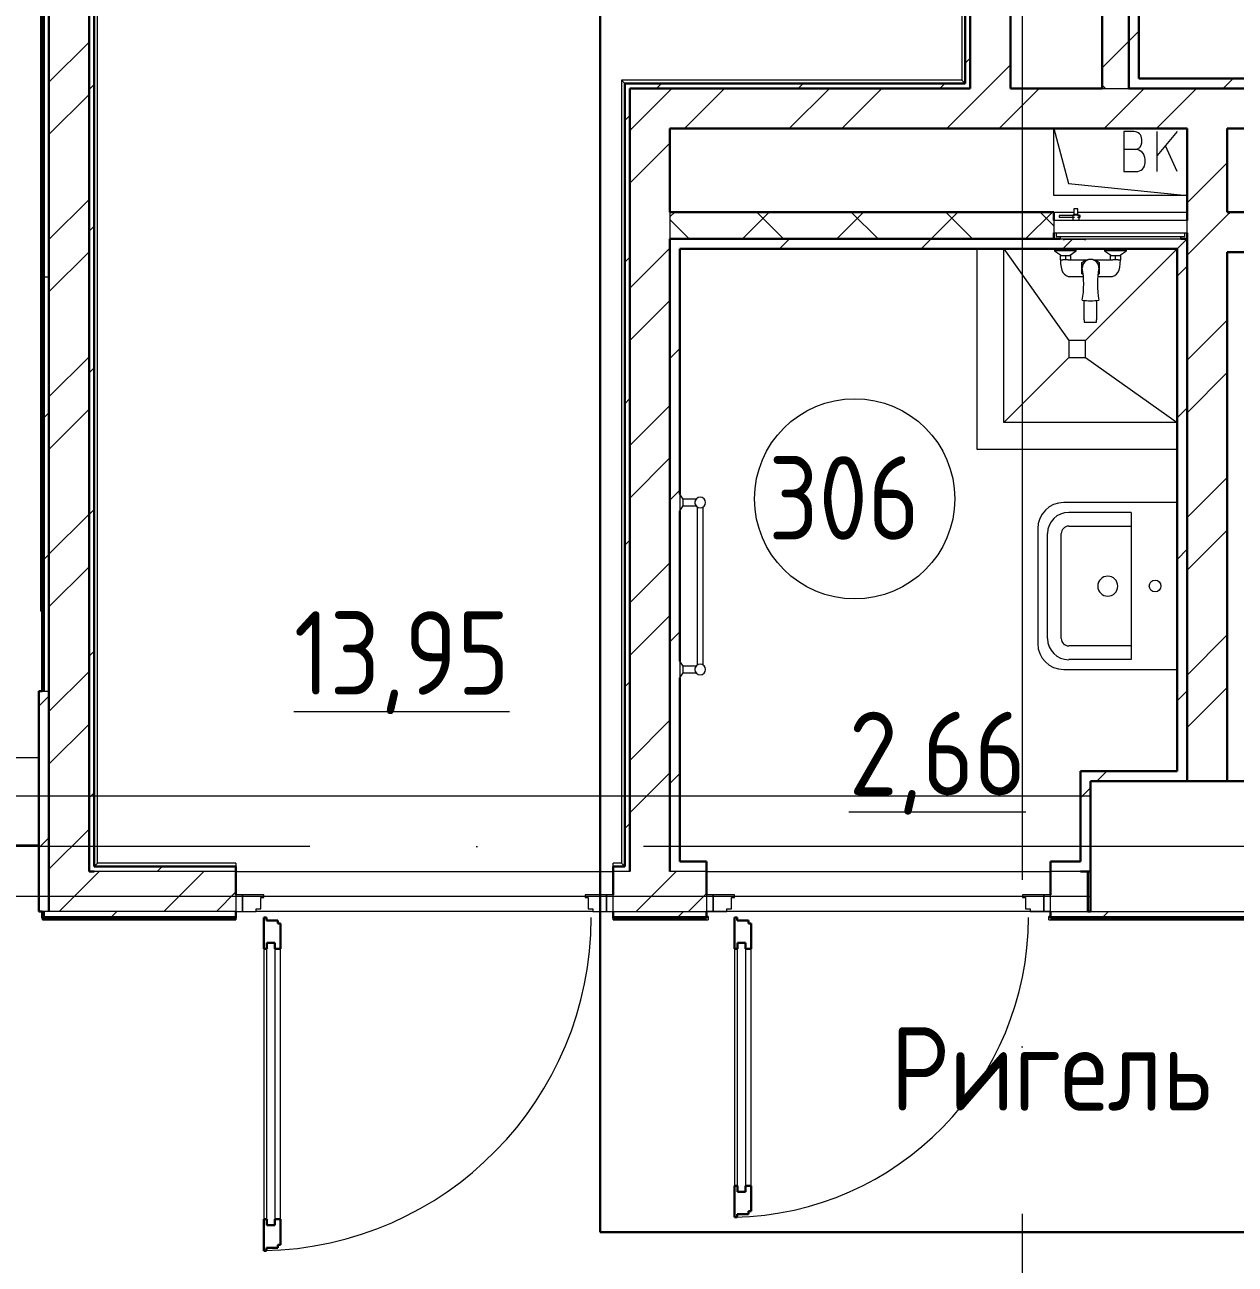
# Model space of a CAD drawing. Header units: millimetres. Extents: x -259793 to 503324, y -44556 to 93494.
# Drawn here: x 258158 to 261784, y -10415 to -6702 of the extents above; entities that cross this region are included whole.
import ezdxf

# ---------------------------------------------------------------- set-up
doc = ezdxf.new("R2010")
doc.units = ezdxf.units.MM
doc.linetypes.add('ADSK_Линия сетки', pattern=[25, 20, -2.5, 0, -2.5])
doc.linetypes.add('ADSK_Сверху', pattern=[450, 300, -150])
for name, color, linetype, lineweight in [('RC-Линии_связи-Адресные', 5, 'Continuous', 30), ('Аннотация', 7, 'Continuous', 18), ('Двери', 252, 'Continuous', 9), ('Линии', 7, 'Continuous', 9), ('лс', 5, 'Continuous', 30), ('Марки помещений', 252, 'Continuous', 20), ('Обобщенные модели', 252, 'Continuous', 18), ('Оборудование', 8, 'Continuous', 18), ('Ограждение', 252, 'Continuous', 9), ('Оси', 252, 'Continuous', 9), ('Перекрытие', 252, 'Continuous', 18), ('Сантехника', 252, 'Continuous', 9), ('Стены внутренние', 7, 'Continuous', 18), ('Стены наружные', 7, 'Continuous', 18), ('Стены штриховка', 7, 'Continuous', 9)]:
    doc.layers.add(name, color=color, linetype=linetype, lineweight=lineweight)
doc.layers.add('Двери открывание', color=7, linetype='Continuous', lineweight=9, true_color=0xc0c0c0)
doc.styles.add('GOST Common_2', font='', dxfattribs={"width": 0.9, "height": 250})
doc.styles.get('GOST Common_2').set_extended_font_data('GOST type B')

# ---------------------------------------------------------------- blocks, each defined once
blk = doc.blocks.new('3 этаж')
at = {"color": 251, "lineweight": 18, "true_color": 0x636466}
for p, q in [((261240.8, -7013.4), (261285.4, -7177.6)), ((261240.8, -7213.4), (261240.8, -7013.4)), ((261481, -7022.1), (261451, -7022.1)), ((261451, -7022.1), (261451, -7142.1)), ((261504.4, -7055.4), (261504.4, -7045.4)), ((261611, -7022.1), (261551, -7093.6)), ((261551, -7142.1), (261551, -7022.1)), ((261484.4, -7075.4), (261451, -7075.4)), ((261611, -7142.1), (261575.1, -7065)), ((261514.4, -7115.4), (261514.4, -7105.4)), ((261451, -7142.1), (261487.7, -7142.1)), ((261285.4, -7177.6), (261640.8, -7213.4)), ((261640.8, -7213.4), (261240.8, -7213.4))]:
    blk.add_line(p, q, dxfattribs=at)
for centre, radius, start, end in [((261481, -7045.4), 23.3, 0, 90), ((261484.4, -7055.4), 20, 270, 0), ((261484.4, -7105.4), 30, 0, 90), ((261487.7, -7115.4), 26.7, 270, 0)]:
    blk.add_arc(centre, radius, start, end, dxfattribs=at)
at = {"layer": 'Двери', "color": 251, "true_color": 0x636466}
for p, q in [((258790.8, -9308.4), (258790.8, -9358.4)), ((258810.8, -9308.4), (258790.8, -9308.4)), ((258810.8, -9358.4), (258810.8, -9308.4)), ((258874.8, -9308.4), (258810.8, -9308.4)), ((258810.8, -9308.4), (258810.8, -9358.4)), ((258865.8, -9350.4), (258865.8, -9316.4)), ((258865.8, -9316.4), (258874.8, -9316.4)), ((258874.8, -9316.4), (258874.8, -9308.4)), ((259900.8, -9308.4), (259836.8, -9308.4)), ((259836.8, -9308.4), (259836.8, -9316.4)), ((259836.8, -9316.4), (259845.8, -9316.4)), ((259845.8, -9316.4), (259845.8, -9350.4)), ((259920.8, -9308.4), (259900.8, -9308.4)), ((259900.8, -9308.4), (259900.8, -9358.4)), ((259900.8, -9358.4), (259900.8, -9308.4)), ((259920.8, -9358.4), (259920.8, -9308.4)), ((260200.8, -9308.2), (260200.8, -9358.2)), ((260220.8, -9308.2), (260200.8, -9308.2)), ((260220.8, -9358.2), (260220.8, -9308.2)), ((260284.8, -9308.2), (260220.8, -9308.2)), ((260220.8, -9308.2), (260220.8, -9358.2)), ((260275.8, -9350.2), (260275.8, -9316.2)), ((260275.8, -9316.2), (260284.8, -9316.2)), ((260284.8, -9316.2), (260284.8, -9308.2)), ((261210.8, -9308.2), (261146.8, -9308.2)), ((261146.8, -9308.2), (261146.8, -9316.2)), ((261146.8, -9316.2), (261155.8, -9316.2)), ((261155.8, -9316.2), (261155.8, -9350.2)), ((261230.8, -9308.2), (261210.8, -9308.2)), ((261210.8, -9308.2), (261210.8, -9358.2)), ((261210.8, -9358.2), (261210.8, -9308.2)), ((261230.8, -9358.2), (261230.8, -9308.2)), ((258851.8, -9358.4), (258851.8, -9350.4)), ((258851.8, -9350.4), (258865.8, -9350.4)), ((259845.8, -9350.4), (259859.8, -9350.4)), ((259859.8, -9350.4), (259859.8, -9358.4)), ((260261.8, -9358.2), (260261.8, -9350.2)), ((260261.8, -9350.2), (260275.8, -9350.2)), ((261155.8, -9350.2), (261169.8, -9350.2)), ((261169.8, -9350.2), (261169.8, -9358.2)), ((258790.8, -9358.4), (258810.8, -9358.4)), ((258810.8, -9358.4), (258851.8, -9358.4)), ((259859.8, -9358.4), (259900.8, -9358.4)), ((259900.8, -9358.4), (259920.8, -9358.4)), ((260200.8, -9358.2), (260220.8, -9358.2)), ((260220.8, -9358.2), (260261.8, -9358.2)), ((261169.8, -9358.2), (261210.8, -9358.2)), ((261210.8, -9358.2), (261230.8, -9358.2)), ((258883.8, -9452.4), (258907.8, -9452.4)), ((258883.8, -10298.4), (258883.8, -9452.4)), ((258907.8, -9452.4), (258907.8, -10298.4)), ((260293.8, -9452.2), (260317.8, -9452.2)), ((260293.8, -10198.2), (260293.8, -9452.2)), ((260317.8, -9452.2), (260317.8, -10198.2)), ((258874.8, -9470.4), (258874.8, -10280.4)), ((258924.8, -10280.4), (258924.8, -9470.4)), ((260284.8, -9470.2), (260284.8, -10180.2)), ((260334.8, -10180.2), (260334.8, -9470.2)), ((260317.8, -10198.2), (260293.8, -10198.2)), ((258907.8, -10298.4), (258883.8, -10298.4))]:
    blk.add_line(p, q, dxfattribs=at)
at = {"layer": 'Двери', "color": 251, "lineweight": 30, "true_color": 0x636466}
for p, q in [((258882.8, -9376.4), (258874.8, -9376.4)), ((258874.8, -9376.4), (258874.8, -9470.4)), ((258882.8, -9385.4), (258882.8, -9376.4)), ((258916.8, -9385.4), (258882.8, -9385.4)), ((258916.8, -9394.4), (258916.8, -9385.4)), ((260292.8, -9376.2), (260284.8, -9376.2)), ((260284.8, -9376.2), (260284.8, -9470.2)), ((260292.8, -9385.2), (260292.8, -9376.2)), ((260326.8, -9385.2), (260292.8, -9385.2)), ((260326.8, -9394.2), (260326.8, -9385.2)), ((258924.8, -9394.4), (258916.8, -9394.4)), ((258924.8, -9470.4), (258924.8, -9394.4)), ((260334.8, -9394.2), (260326.8, -9394.2)), ((260334.8, -9470.2), (260334.8, -9394.2)), ((258883.8, -9452.4), (258883.8, -9470.4)), ((258907.8, -9452.4), (258883.8, -9452.4)), ((258907.8, -9470.4), (258907.8, -9452.4)), ((260293.8, -9452.2), (260293.8, -9470.2)), ((260317.8, -9452.2), (260293.8, -9452.2)), ((260317.8, -9470.2), (260317.8, -9452.2)), ((258883.8, -9470.4), (258874.8, -9470.4)), ((258924.8, -9470.4), (258907.8, -9470.4)), ((260293.8, -9470.2), (260284.8, -9470.2)), ((260334.8, -9470.2), (260317.8, -9470.2)), ((260284.8, -10180.2), (260284.8, -10274.2)), ((260293.8, -10180.2), (260284.8, -10180.2)), ((260293.8, -10198.2), (260293.8, -10180.2)), ((260317.8, -10198.2), (260293.8, -10198.2)), ((260317.8, -10180.2), (260317.8, -10198.2)), ((260334.8, -10180.2), (260317.8, -10180.2)), ((260334.8, -10256.2), (260334.8, -10180.2)), ((258874.8, -10280.4), (258874.8, -10374.4)), ((258883.8, -10280.4), (258874.8, -10280.4)), ((258883.8, -10298.4), (258883.8, -10280.4)), ((258907.8, -10280.4), (258907.8, -10298.4)), ((258924.8, -10280.4), (258907.8, -10280.4)), ((258924.8, -10356.4), (258924.8, -10280.4)), ((260284.8, -10274.2), (260292.8, -10274.2)), ((260292.8, -10274.2), (260292.8, -10265.2)), ((260292.8, -10265.2), (260326.8, -10265.2)), ((260326.8, -10265.2), (260326.8, -10256.2)), ((260326.8, -10256.2), (260334.8, -10256.2)), ((258907.8, -10298.4), (258883.8, -10298.4)), ((258916.8, -10365.4), (258916.8, -10356.4)), ((258916.8, -10356.4), (258924.8, -10356.4)), ((258874.8, -10374.4), (258882.8, -10374.4)), ((258882.8, -10374.4), (258882.8, -10365.4)), ((258882.8, -10365.4), (258916.8, -10365.4))]:
    blk.add_line(p, q, dxfattribs=at)
at = {"layer": 'Двери открывание', "color": 251, "true_color": 0x636466}
for centre, radius, start in [((258856.8, -9376.4), 998, 271.0334), ((260266.8, -9376.2), 898, 271.1485)]:
    blk.add_arc(centre, radius, start, 0, dxfattribs=at)
at = {"layer": 'Линии', "color": 251, "linetype": 'ADSK_Сверху', "ltscale": 200, "true_color": 0x636466}
for p, q in [((261350.8, -9013.4), (250490.8, -9013.4)), ((261350.8, -9313.4), (250490.8, -9313.4))]:
    blk.add_line(p, q, dxfattribs=at)
at = {"layer": 'Марки помещений', "color": 251, "true_color": 0x636466}
blk.add_circle((260644.4, -8122.3), 300, dxfattribs=at)
at = {"layer": 'Обобщенные модели', "color": 251, "true_color": 0x636466}
for p, q in [((261010.8, -7373.4), (261010.8, -7973.4)), ((261090.8, -7893.4), (261090.8, -7373.4)), ((261090.8, -7373.4), (261285.8, -7648.4)), ((261610.8, -7373.4), (261335.8, -7648.4)), ((261335.8, -7648.4), (261285.8, -7648.4)), ((261285.8, -7648.4), (261285.8, -7698.4)), ((261335.8, -7698.4), (261335.8, -7648.4)), ((261090.8, -7893.4), (261285.8, -7698.4)), ((261285.8, -7698.4), (261335.8, -7698.4)), ((261335.8, -7698.4), (261610.8, -7893.4)), ((261610.8, -7893.4), (261090.8, -7893.4)), ((261010.8, -7973.4), (261610.8, -7973.4)), ((261610.8, -8133.4), (261270.8, -8133.4)), ((261472.8, -8162.9), (261285.6, -8162.9)), ((261472.8, -8162.9), (261472.8, -8604)), ((261285.6, -8204.2), (261472.8, -8204.2)), ((261192.8, -8211.4), (261192.8, -8383.5)), ((261222.1, -8540.5), (261222.1, -8226.4)), ((261263.4, -8540.5), (261263.4, -8226.4)), ((261192.8, -8383.5), (261192.8, -8555.5)), ((261472.8, -8562.7), (261285.6, -8562.7)), ((261472.8, -8604), (261285.6, -8604)), ((261270.8, -8633.5), (261610.8, -8633.5))]:
    blk.add_line(p, q, dxfattribs=at)
blk.add_circle((261544.5, -8383.4), 17.5, dxfattribs=at)
at = {"layer": 'Обобщенные модели', "color": 251, "lineweight": 9, "true_color": 0x636466}
for centre, radius, start, end in [((261351.2, -7429.9), 24.9, 0, 180), ((261054, -7478.5), 276.6, 349.8828, 10.1172), ((261648.5, -7478.5), 276.6, 169.8828, 190.1172), ((261351.2, -7342.8), 186, 262.307, 277.693)]:
    blk.add_arc(centre, radius, start, end, dxfattribs=at)
at = {"layer": 'Обобщенные модели', "color": 251, "true_color": 0x636466}
for centre, radius, start, end in [((261270.8, -8211.4), 78, 90, 180), ((261285.6, -8226.4), 63.6, 90, 180), ((261285.6, -8226.4), 22.3, 90, 180), ((261402.6, -8383.9), 30, 90, 270), ((261402.6, -8383.9), 30, 270, 90), ((261270.8, -8555.5), 78, 180, 270), ((261285.6, -8540.5), 63.6, 180, 270), ((261285.6, -8540.5), 22.3, 180, 270)]:
    blk.add_arc(centre, radius, start, end, dxfattribs=at)
at = {"layer": 'Обобщенные модели', "color": 251, "lineweight": 9, "true_color": 0x636466}
for points in [[(261327, -7424.1), (261326.6, -7426), (261326.3, -7427.9), (261326.3, -7429.9)], [(261376.1, -7429.9), (261376.1, -7427.9), (261375.9, -7426), (261375.4, -7424.1)]]:
    blk.add_open_spline(points, degree=3, dxfattribs=at)
for points, knots in [([(261329, -7418.8), (261328.8, -7419.2), (261328.4, -7420), (261327.9, -7421.1), (261327.7, -7421.8), (261327.6, -7422)], [0.71428571, 0.71428571, 0.71428571, 0.71428571, 0.75, 0.78571429, 0.80227909, 0.80227909, 0.80227909, 0.80227909]), ([(261331.7, -7414.5), (261331.5, -7414.8), (261331.1, -7415.3), (261330.7, -7415.9), (261330.5, -7416.2)], [0.58294052, 0.58294052, 0.58294052, 0.58294052, 0.60714286, 0.63719083, 0.63719083, 0.63719083, 0.63719083]), ([(261337.6, -7409.1), (261337.3, -7409.2), (261336.9, -7409.6), (261336.2, -7410), (261335.7, -7410.4), (261335.2, -7410.9), (261334.8, -7411.2), (261334.5, -7411.4), (261334.4, -7411.5)], [0.365798, 0.365798, 0.365798, 0.365798, 0.3928571, 0.4107143, 0.4285714, 0.4464286, 0.4642857, 0.4733784, 0.4733784, 0.4733784, 0.4733784]), ([(261343.4, -7406.3), (261343.2, -7406.3), (261342.5, -7406.6), (261341.7, -7406.9), (261340.8, -7407.3), (261340.4, -7407.5), (261340.2, -7407.6)], [0.1967317, 0.1967317, 0.1967317, 0.1967317, 0.21428571, 0.25, 0.26785714, 0.28571429, 0.28571429, 0.28571429, 0.28571429]), ([(261351.2, -7405), (261350.2, -7405), (261348.8, -7405.1), (261346.8, -7405.4), (261345.9, -7405.6), (261345.4, -7405.7)], [0, 0, 0, 0, 0.0714286, 0.1071429, 0.1428571, 0.1428571, 0.1428571, 0.1428571]), ([(261357, -7405.7), (261356.6, -7405.6), (261355.6, -7405.4), (261353.7, -7405.1), (261352.2, -7405), (261351.2, -7405)], [0.8571429, 0.8571429, 0.8571429, 0.8571429, 0.8928571, 0.9285714, 1, 1, 1, 1]), ([(261362.2, -7407.6), (261362, -7407.5), (261361.6, -7407.3), (261360.8, -7406.9), (261359.9, -7406.6), (261359.3, -7406.3), (261359.1, -7406.3)], [0.71428571, 0.71428571, 0.71428571, 0.71428571, 0.73214286, 0.75, 0.78571429, 0.8032683, 0.8032683, 0.8032683, 0.8032683]), ([(261368, -7411.5), (261367.9, -7411.4), (261367.5, -7411.1), (261366.9, -7410.6), (261366.2, -7410), (261365.6, -7409.6), (261365.1, -7409.2), (261364.9, -7409.1)], [0.5266216, 0.5266216, 0.5266216, 0.5266216, 0.5357143, 0.5714286, 0.5892857, 0.6071429, 0.634202, 0.634202, 0.634202, 0.634202]), ([(261372, -7416.2), (261371.8, -7415.9), (261371.3, -7415.2), (261370.8, -7414.5), (261370.5, -7414.2)], [0.36280917, 0.36280917, 0.36280917, 0.36280917, 0.39285714, 0.42857143, 0.42857143, 0.42857143, 0.42857143]), ([(261374.8, -7422), (261374.8, -7421.8), (261374.5, -7421.1), (261374.1, -7420), (261373.7, -7419.2), (261373.5, -7418.8)], [0.19772091, 0.19772091, 0.19772091, 0.19772091, 0.21428571, 0.25, 0.28571429, 0.28571429, 0.28571429, 0.28571429])]:
    blk.add_open_spline(points, degree=3, knots=knots, dxfattribs=at)
at = {"layer": 'Оборудование', "color": 251, "true_color": 0x636466}
for p, q in [((261256.6, -7273.1), (261256.6, -7278.1)), ((261302.5, -7273.1), (261256.6, -7273.1)), ((261297.6, -7272.5), (261297.6, -7288.4)), ((261316.9, -7272.5), (261297.6, -7272.5)), ((261301.2, -7270.6), (261299.2, -7272.5)), ((261301.2, -7253.1), (261301.2, -7270.6)), ((261313.4, -7253.1), (261301.2, -7253.1)), ((261313.4, -7270.6), (261301.2, -7270.6)), ((261320.4, -7273.1), (261312.1, -7273.1)), ((261313.4, -7270.6), (261313.4, -7253.1)), ((261315.3, -7272.5), (261313.4, -7270.6)), ((261316.9, -7288.4), (261316.9, -7272.5)), ((261320.4, -7278.1), (261320.4, -7273.1)), ((261240.8, -7288.4), (261240.8, -7324.8)), ((261640.8, -7288.4), (261240.8, -7288.4)), ((261256.6, -7278.1), (261302.5, -7278.1)), ((261312.1, -7278.1), (261320.4, -7278.1)), ((261640.8, -7324.8), (261640.8, -7288.4)), ((261241.7, -7325.7), (261639.9, -7325.7)), ((261247.8, -7325.7), (261247.8, -7335.5)), ((261248.7, -7336.4), (261632.8, -7336.4)), ((261259.8, -7338), (261259.8, -7343.4)), ((261259.8, -7343.4), (261621.8, -7343.4)), ((261268.8, -7343.4), (261268.8, -7345.4)), ((261268.8, -7345.4), (261272.8, -7345.4)), ((261333.3, -7345.4), (261272.8, -7345.4)), ((261333.3, -7345.4), (261337.3, -7345.4)), ((261337.3, -7345.4), (261337.3, -7343.4)), ((261640.8, -7343.4), (261357.9, -7626.3)), ((261621.8, -7343.4), (261621.8, -7338)), ((261633.8, -7335.5), (261633.8, -7325.7))]:
    blk.add_line(p, q, dxfattribs=at)
for points, knots in [([(261240.8, -7324.8), (261240.8, -7324.9), (261240.8, -7325.1), (261240.9, -7325.3), (261241, -7325.4), (261241.1, -7325.6), (261241.3, -7325.7), (261241.5, -7325.7), (261241.6, -7325.7), (261241.7, -7325.7)], [0, 0, 0, 0, 0.166667, 0.333333, 0.458333, 0.583333, 0.708333, 0.833333, 1, 1, 1, 1]), ([(261247.8, -7335.5), (261247.8, -7335.6), (261247.8, -7335.7), (261247.9, -7336), (261248, -7336.1), (261248.1, -7336.2), (261248.3, -7336.3), (261248.4, -7336.4), (261248.5, -7336.4), (261248.6, -7336.4), (261248.7, -7336.4)], [0, 0, 0, 0, 0.166667, 0.333333, 0.458333, 0.583333, 0.666667, 0.75, 0.833333, 1, 1, 1, 1]), ([(261258.2, -7336.4), (261258.4, -7336.4), (261258.6, -7336.5), (261258.8, -7336.6), (261259, -7336.6), (261259.2, -7336.8), (261259.3, -7336.9), (261259.5, -7337), (261259.6, -7337.2), (261259.7, -7337.4), (261259.8, -7337.6), (261259.8, -7337.8), (261259.8, -7338)], [0, 0, 0, 0, 0.166667, 0.25, 0.333333, 0.416667, 0.5, 0.583333, 0.666667, 0.75, 0.833333, 1, 1, 1, 1]), ([(261621.8, -7338), (261621.8, -7337.8), (261621.8, -7337.6), (261621.9, -7337.4), (261622, -7337.2), (261622.1, -7337), (261622.2, -7336.9), (261622.4, -7336.8), (261622.5, -7336.6), (261622.7, -7336.6), (261623, -7336.5), (261623.2, -7336.4), (261623.3, -7336.4)], [-1, -1, -1, -1, -0.833333, -0.75, -0.666667, -0.583333, -0.5, -0.416667, -0.333333, -0.25, -0.166667, 0, 0, 0, 0]), ([(261632.8, -7336.4), (261632.9, -7336.4), (261633, -7336.4), (261633.2, -7336.4), (261633.3, -7336.3), (261633.4, -7336.2), (261633.5, -7336.1), (261633.7, -7336), (261633.8, -7335.7), (261633.8, -7335.6), (261633.8, -7335.5)], [-1, -1, -1, -1, -0.833333, -0.75, -0.666667, -0.583333, -0.458333, -0.333333, -0.166667, 0, 0, 0, 0]), ([(261639.9, -7325.7), (261639.9, -7325.7), (261640.1, -7325.7), (261640.3, -7325.7), (261640.4, -7325.6), (261640.6, -7325.4), (261640.7, -7325.3), (261640.8, -7325.1), (261640.8, -7324.9), (261640.8, -7324.8)], [-1, -1, -1, -1, -0.833333, -0.75, -0.583333, -0.458333, -0.333333, -0.166667, 0, 0, 0, 0])]:
    blk.add_open_spline(points, degree=3, knots=knots, dxfattribs=at)
at = {"layer": 'Ограждение', "color": 251, "true_color": 0x636466}
for p, q in [((258375.8, -9213.3), (258375.8, -3163.4)), ((260965.8, -3163.4), (260965.8, -6868.4)), ((258205.8, -4363.4), (258205.8, -8458.4)), ((260965.8, -6868.4), (259945.8, -6868.4)), ((259945.8, -6868.4), (259955.8, -6878.4)), ((259945.8, -6868.4), (259945.8, -9213.3)), ((260965.8, -6868.4), (260975.8, -6878.4)), ((258210.8, -8458.4), (258205.8, -8458.4)), ((258375.8, -9213.3), (258365.8, -9223.3)), ((258365.8, -9223.3), (258790.8, -9223.3)), ((258790.8, -9213.3), (258375.8, -9213.3)), ((258790.8, -9213.3), (258790.8, -9223.3)), ((259920.8, -9223.3), (259920.8, -9213.3)), ((259945.8, -9213.3), (259920.8, -9213.3)), ((259920.8, -9223.3), (259955.8, -9223.3)), ((259945.8, -9213.3), (259955.8, -9223.3)), ((258211.8, -9383.4), (258211.8, -9378.4)), ((258211.8, -9383.4), (258790.8, -9383.4)), ((258790.8, -9378.4), (258790.8, -9383.4)), ((259920.8, -9383.3), (259920.8, -9378.4)), ((259920.8, -9383.3), (260205.8, -9383.3)), ((260205.8, -9373.3), (260200.8, -9373.3)), ((260205.8, -9373.3), (260205.8, -9383.3)), ((261225.8, -9383.2), (261225.8, -9373.2)), ((261230.8, -9373.2), (261225.8, -9373.2)), ((261225.8, -9383.2), (262310.8, -9383.2))]:
    blk.add_line(p, q, dxfattribs=at)
at = {"layer": 'Оси', "color": 251, "linetype": 'ADSK_Линия сетки', "ltscale": 200, "true_color": 0x636466}
for p, q in [((261145.8, -263.4), (261145.8, -31389.6)), ((314013.1, -9163.4), (237073.5, -9163.4))]:
    blk.add_line(p, q, dxfattribs=at)
at = {"layer": 'Перекрытие', "color": 251, "true_color": 0x636466}
for p, q in [((261240.8, -7213.4), (261240.8, -7013.4)), ((261640.8, -7213.4), (261240.8, -7213.4)), ((260200.8, -9238.2), (261230.8, -9238.2))]:
    blk.add_line(p, q, dxfattribs=at)
at = {"layer": 'Сантехника', "color": 251, "true_color": 0x636466}
for p, q in [((261243.3, -7373.4), (261243.3, -7379.8)), ((261243.3, -7379.8), (261263.8, -7393.4)), ((261308.3, -7379.8), (261243.3, -7379.8)), ((261287.8, -7393.4), (261308.3, -7379.8)), ((261308.3, -7379.8), (261308.3, -7373.4)), ((261393.2, -7373.4), (261393.2, -7379.8)), ((261393.2, -7379.8), (261413.8, -7393.4)), ((261458.3, -7379.8), (261393.2, -7379.8)), ((261437.8, -7393.4), (261458.3, -7379.8)), ((261458.3, -7379.8), (261458.3, -7373.4)), ((261260.6, -7406.5), (261267.9, -7406.5)), ((261260.8, -7393.4), (261275.8, -7393.4)), ((261260.8, -7406.4), (261260.8, -7393.4)), ((261275.8, -7406.4), (261267.9, -7406.4)), ((261275.8, -7393.4), (261290.8, -7393.4)), ((261275.8, -7393.4), (261275.8, -7406.4)), ((261283.7, -7406.4), (261275.8, -7406.4)), ((261283.7, -7406.5), (261331.6, -7406.4)), ((261290.8, -7393.4), (261290.8, -7406.4)), ((261324.9, -7448.1), (261324.9, -7414)), ((261324.9, -7414), (261326.8, -7426.7)), ((261331.6, -7411.7), (261331.6, -7406.4)), ((261331.6, -7406.4), (261343.4, -7406.4)), ((261359.1, -7406.4), (261368.7, -7406.4)), ((261368.7, -7406.4), (261368.7, -7410.8)), ((261368.7, -7406.4), (261417.9, -7406.5)), ((261375.4, -7424.3), (261377.3, -7414)), ((261377.3, -7414), (261377.3, -7448.1)), ((261410.8, -7393.4), (261425.8, -7393.4)), ((261410.8, -7406.4), (261410.8, -7393.4)), ((261425.8, -7406.4), (261417.9, -7406.4)), ((261425.8, -7393.4), (261440.8, -7393.4)), ((261425.8, -7406.4), (261425.8, -7393.4)), ((261433.7, -7406.4), (261425.8, -7406.4)), ((261433.7, -7406.5), (261440.6, -7406.5)), ((261440.8, -7393.4), (261440.8, -7406.4)), ((261291.4, -7456.7), (261328.7, -7456.7)), ((261324.9, -7448.1), (261326.7, -7434.4)), ((261373.8, -7456.7), (261409.8, -7456.7)), ((261377.3, -7448.1), (261375.5, -7437.3)), ((261331.6, -7586.2), (261331.6, -7527.4)), ((261368.7, -7527.6), (261368.7, -7586.2)), ((261331.6, -7586.2), (261331.6, -7593.4)), ((261331.6, -7593.4), (261368.7, -7593.4)), ((261368.7, -7593.4), (261368.7, -7586.2)), ((260130.8, -8123.4), (260120.8, -8108.4)), ((260120.8, -8108.4), (260120.8, -8158.4)), ((260169.3, -8123.4), (260130.8, -8123.4)), ((260130.8, -8143.4), (260130.8, -8123.4)), ((260120.8, -8158.4), (260130.8, -8143.4)), ((260120.8, -8158.4), (260130.8, -8143.4)), ((260130.8, -8143.4), (260169.3, -8143.4)), ((260172.8, -8146.5), (260172.8, -8620.8)), ((260190.8, -8620.8), (260190.8, -8146.1)), ((260130.8, -8623.4), (260120.8, -8608.4)), ((260120.8, -8608.4), (260120.8, -8658.4)), ((260120.8, -8658.4), (260130.8, -8643.4)), ((260120.8, -8658.4), (260130.8, -8643.4)), ((260169.3, -8623.4), (260130.8, -8623.4)), ((260130.8, -8643.4), (260130.8, -8623.4)), ((260130.8, -8643.4), (260169.3, -8643.4)), ((258200.8, -8898.4), (257840.8, -8898.4)), ((257840.8, -9158.4), (258200.8, -9158.4))]:
    blk.add_line(p, q, dxfattribs=at)
for centre, start, end in [((260181.8, -8133.4), 90, 270), ((260181.8, -8133.4), 270, 90), ((260181.8, -8633.4), 90, 270), ((260181.8, -8633.4), 270, 90)]:
    blk.add_arc(centre, 16, start, end, dxfattribs=at)
for points in [[(261260.6, -7406.5), (261260.6, -7439.9), (261270.9, -7456.7), (261291.4, -7456.7)], [(261324.9, -7414), (261325.9, -7413.4), (261328.1, -7412.1), (261330.4, -7411), (261331.6, -7410.5)], [(261331.6, -7411.7), (261333.7, -7410.5), (261335.9, -7409.5), (261338.2, -7408.7)], [(261365, -7409.2), (261366.3, -7409.6), (261367.5, -7410.2), (261368.7, -7410.8)], [(261368.7, -7409.8), (261370.3, -7410.4), (261373.3, -7411.7), (261376, -7413.2), (261377.3, -7414)], [(261409.8, -7456.7), (261430.4, -7456.7), (261440.6, -7439.9), (261440.6, -7406.5)], [(261328.2, -7450), (261327, -7449.4), (261325.9, -7448.8), (261324.9, -7448.1)], [(261377.3, -7448.1), (261376.4, -7448.7), (261375.4, -7449.3), (261374.4, -7449.8)], [(260165.9, -8135.2), (260165.9, -8135.8), (260166, -8136.4), (260166.2, -8136.9)], [(260165.9, -8635.2), (260165.9, -8635.8), (260166, -8636.4), (260166.2, -8636.9)]]:
    blk.add_open_spline(points, degree=3, dxfattribs=at)
for points, knots in [([(260169.3, -8123.4), (260169.3, -8123.5), (260169.2, -8123.6), (260169, -8123.8), (260168.8, -8124.1), (260168.6, -8124.4), (260168.3, -8124.8), (260168, -8125.3), (260167.4, -8126.3), (260166.7, -8127.8), (260166.1, -8129.9), (260165.9, -8131.5), (260165.8, -8132.6), (260165.8, -8133.1)], [0, 0, 0, 0, 0.0555556, 0.0833333, 0.1111111, 0.1388889, 0.1666667, 0.1944444, 0.2222222, 0.3333333, 0.3888889, 0.4444444, 0.4884465, 0.4884465, 0.4884465, 0.4884465]), ([(260166.6, -8138.5), (260166.8, -8139.3), (260167.2, -8140.1), (260167.6, -8141), (260167.9, -8141.5), (260168.3, -8142.1), (260168.6, -8142.5), (260168.8, -8142.8), (260168.9, -8142.9), (260169, -8143.1), (260169.2, -8143.4), (260169.3, -8143.4), (260169.3, -8143.4)], [0.6666667, 0.6666667, 0.6666667, 0.6666667, 0.75, 0.7708333, 0.7916667, 0.8333333, 0.875, 0.8854167, 0.8958333, 0.9166667, 0.9583333, 1, 1, 1, 1]), ([(260168.8, -8624.1), (260168.7, -8624.2), (260168.6, -8624.4), (260168.3, -8624.8), (260168, -8625.3), (260167.4, -8626.3), (260166.7, -8627.8), (260166.1, -8629.9), (260165.8, -8631.6), (260165.8, -8632.7), (260165.8, -8633.2)], [0.1111111, 0.1111111, 0.1111111, 0.1111111, 0.1388889, 0.1666667, 0.1944444, 0.2222222, 0.3333333, 0.3888889, 0.4444444, 0.4925448, 0.4925448, 0.4925448, 0.4925448]), ([(260166.6, -8638.5), (260166.8, -8639.3), (260167.2, -8640.1), (260167.6, -8641), (260167.9, -8641.5), (260168.3, -8642.1), (260168.6, -8642.5), (260168.8, -8642.8), (260168.9, -8642.9), (260169, -8643.1), (260169.2, -8643.4), (260169.3, -8643.4), (260169.3, -8643.4)], [0.6666667, 0.6666667, 0.6666667, 0.6666667, 0.75, 0.7708333, 0.7916667, 0.8333333, 0.875, 0.8854167, 0.8958333, 0.9166667, 0.9583333, 1, 1, 1, 1])]:
    blk.add_open_spline(points, degree=3, knots=knots, dxfattribs=at)
at = {"layer": 'Стены внутренние', "color": 251, "lineweight": 30, "true_color": 0x636466}
blk.add_line((261350.8, -9238.4), (261350.8, -9358.4), dxfattribs=at)
at = {"layer": 'Стены внутренние', "color": 251, "true_color": 0x636466}
blk.add_line((261350.8, -9358.4), (262080.8, -9358.4), dxfattribs=at)
at = {"layer": 'Стены наружные', "color": 251, "lineweight": 30, "true_color": 0x636466}
for p, q in [((261110.8, -6893.4), (261110.8, -2963.4)), ((261385.8, -2963.4), (261385.8, -6893.4)), ((261465.8, -6893.4), (261465.8, -2963.4)), ((261495.8, -6863.4), (261495.8, -2993.4)), ((258210.8, -3148.4), (258210.8, -8698.4)), ((258215.8, -8698.4), (258215.8, -3143.4)), ((258230.8, -3138.4), (258230.8, -9358.4)), ((258350.8, -9238.4), (258350.8, -3138.4)), ((258365.8, -9223.4), (258365.8, -3143.4)), ((260975.8, -3143.4), (260975.8, -6878.4)), ((260990.8, -3138.4), (260990.8, -6893.4)), ((262770.8, -6863.4), (261495.8, -6863.4)), ((259955.8, -6878.4), (259955.8, -9223.4)), ((260975.8, -6878.4), (259955.8, -6878.4)), ((260990.8, -6893.4), (259970.8, -6893.4)), ((259970.8, -6893.4), (259970.8, -9238.4)), ((261385.8, -6893.4), (261110.8, -6893.4)), ((262740.8, -6893.4), (261465.8, -6893.4)), ((260090.8, -7013.4), (261640.8, -7013.4)), ((260090.8, -7263.4), (260090.8, -7013.4)), ((261640.8, -7013.4), (261640.8, -7288.4)), ((261760.8, -7263.4), (261760.8, -7013.4)), ((261760.8, -7013.4), (262620.8, -7013.4)), ((261240.8, -7263.4), (260090.8, -7263.4)), ((261240.8, -7288.4), (261240.8, -7263.4)), ((262620.8, -7263.4), (261760.8, -7263.4)), ((260090.8, -9238.4), (260090.8, -7343.4)), ((260090.8, -7343.4), (261259.8, -7343.4)), ((261240.8, -7343.4), (261240.8, -7325.1)), ((261640.8, -7343.4), (261621.8, -7343.4)), ((261640.8, -8968.4), (261640.8, -7325.1)), ((260120.8, -7373.4), (261610.8, -7373.4)), ((260120.8, -8108.4), (260120.8, -7373.4)), ((261610.8, -7373.4), (261610.8, -8938.4)), ((261760.8, -8968.4), (261760.8, -7383.4)), ((261760.8, -7383.4), (262740.8, -7383.4)), ((260120.8, -8608.4), (260120.8, -8158.4)), ((260120.8, -9208.4), (260120.8, -8658.4)), ((258200.8, -8698.4), (258200.8, -9358.4)), ((258210.8, -8698.4), (258200.8, -8698.4)), ((261610.8, -8938.4), (261320.8, -8938.4)), ((261320.8, -8938.4), (261320.8, -9208.4)), ((261350.8, -9238.4), (261350.8, -8968.4)), ((261350.8, -8968.4), (262303.3, -8968.4)), ((258365.8, -9238.4), (258350.8, -9238.4)), ((258790.8, -9223.4), (258365.8, -9223.4)), ((258790.8, -9308.4), (258790.8, -9223.4)), ((259920.8, -9223.4), (259920.8, -9308.4)), ((259955.8, -9223.4), (259920.8, -9223.4)), ((260200.8, -9208.4), (260120.8, -9208.4)), ((260200.8, -9308.2), (260200.8, -9208.4)), ((261230.8, -9208.4), (261230.8, -9308.2)), ((261320.8, -9208.4), (261230.8, -9208.4)), ((261320.8, -9238.4), (261350.8, -9238.4)), ((261343.3, -9358.4), (261343.3, -9238.4)), ((258200.8, -9358.4), (258210.8, -9358.4)), ((258210.8, -9358.4), (258210.8, -9378.4)), ((258210.8, -9378.4), (258790.8, -9378.4)), ((258215.8, -9358.4), (258215.8, -9373.4)), ((258790.8, -9378.4), (258790.8, -9358.4)), ((259920.8, -9358.4), (259920.8, -9378.4)), ((259920.8, -9378.4), (260200.8, -9378.4)), ((260200.8, -9378.4), (260200.8, -9358.4)), ((261230.8, -9358.4), (261230.8, -9378.4)), ((261230.8, -9378.4), (262295.8, -9378.4)), ((261350.8, -9358.4), (261343.3, -9358.4))]:
    blk.add_line(p, q, dxfattribs=at)
at = {"layer": 'Стены наружные', "color": 251, "linetype": 'Continuous', "lineweight": 9, "true_color": 0x636466}
for p, q in [((258210.8, -6753.8), (258215.8, -6748.8)), ((258230.8, -6874), (258350.8, -6754)), ((261385.8, -6831.5), (261465.8, -6751.5)), ((261465.8, -6751.5), (261495.8, -6721.5)), ((258210.8, -6824.5), (258215.8, -6819.5)), ((260975.8, -6817.2), (260990.8, -6802.2)), ((261040.1, -6893.4), (261110.8, -6822.7)), ((261748.1, -6893.4), (261778.1, -6863.4)), ((258210.8, -6895.2), (258215.8, -6890.2)), ((258350.8, -6896.6), (258365.8, -6881.6)), ((259977.1, -7013.4), (260097.1, -6893.4)), ((260051, -6893.4), (260066, -6878.4)), ((260134.3, -7013.4), (260254.3, -6893.4)), ((260448.6, -7013.4), (260568.6, -6893.4)), ((260475.3, -6893.4), (260490.3, -6878.4)), ((260605.8, -7013.4), (260725.8, -6893.4)), ((260899.5, -6893.4), (260914.5, -6878.4)), ((260920.1, -7013.4), (261040.1, -6893.4)), ((261077.2, -7013.4), (261197.2, -6893.4)), ((261395.6, -6893.4), (261385.8, -6883.6)), ((261391.5, -7013.4), (261511.5, -6893.4)), ((261548.7, -7013.4), (261668.7, -6893.4)), ((258230.8, -7031.1), (258350.8, -6911.1)), ((258210.8, -6965.9), (258215.8, -6960.9)), ((259955.8, -6988.7), (259970.8, -6973.7)), ((259970.8, -7019.8), (259977.1, -7013.4)), ((258210.8, -7036.6), (258215.8, -7031.6)), ((259970.8, -7177), (260090.8, -7057)), ((258210.8, -7107.3), (258215.8, -7102.3)), ((261640.8, -7235.7), (261760.8, -7115.7)), ((258210.8, -7178), (258215.8, -7173)), ((258230.8, -7345.4), (258350.8, -7225.4)), ((258210.8, -7248.7), (258215.8, -7243.7)), ((260090.8, -7277.9), (260105.3, -7263.4)), ((260308.1, -7343.4), (260388.1, -7263.4)), ((260431.4, -7343.4), (260351.4, -7263.4)), ((260591, -7343.4), (260671, -7263.4)), ((260714.3, -7343.4), (260634.3, -7263.4)), ((260873.8, -7343.4), (260953.8, -7263.4)), ((260997.1, -7343.4), (260917.1, -7263.4)), ((261156.6, -7343.4), (261236.6, -7263.4)), ((261240.8, -7304.3), (261200, -7263.4)), ((261640.8, -7392.8), (261760.8, -7272.8)), ((261760.8, -7272.8), (261770.2, -7263.4)), ((258350.8, -7320.9), (258365.8, -7305.9)), ((260148.6, -7343.4), (260090.8, -7285.6)), ((258210.8, -7319.5), (258215.8, -7314.5)), ((260419.5, -7373.4), (260449.5, -7343.4)), ((260843.8, -7373.4), (260873.8, -7343.4)), ((261268.1, -7373.4), (261296.1, -7345.4)), ((258210.8, -7390.2), (258215.8, -7385.2)), ((258230.8, -7502.6), (258350.8, -7382.6)), ((259970.8, -7491.3), (260090.8, -7371.3)), ((259955.8, -7412.9), (259970.8, -7397.9)), ((261610.8, -7455), (261640.8, -7425)), ((258210.8, -7460.9), (258215.8, -7455.9)), ((258210.8, -7531.6), (258215.8, -7526.6)), ((259970.8, -7648.4), (260090.8, -7528.4)), ((258210.8, -7602.3), (258215.8, -7597.3)), ((261640.8, -7707.1), (261760.8, -7587.1)), ((258210.8, -7673), (258215.8, -7668)), ((260090.8, -7702.2), (260120.8, -7672.2)), ((258230.8, -7816.9), (258350.8, -7696.9)), ((258210.8, -7743.7), (258215.8, -7738.7)), ((258350.8, -7745.1), (258365.8, -7730.1)), ((261640.8, -7864.3), (261760.8, -7744.3)), ((258210.8, -7814.4), (258215.8, -7809.4)), ((259955.8, -7837.2), (259970.8, -7822.2)), ((258215.8, -7880.1), (258230.8, -7865.1)), ((258230.8, -7974), (258350.8, -7854)), ((259970.8, -7962.8), (260090.8, -7842.8)), ((261610.8, -7879.3), (261640.8, -7849.3)), ((258210.8, -7885.1), (258215.8, -7880.1)), ((258210.8, -7955.9), (258215.8, -7950.9)), ((259970.8, -8119.9), (260090.8, -7999.9)), ((258210.8, -8026.6), (258215.8, -8021.6)), ((258210.8, -8097.3), (258215.8, -8092.3)), ((261640.8, -8178.6), (261760.8, -8058.6)), ((260090.8, -8126.5), (260120.8, -8096.5)), ((258210.8, -8168), (258215.8, -8163)), ((258350.8, -8169.4), (258365.8, -8154.4)), ((258230.8, -8288.3), (258350.8, -8168.3)), ((258210.8, -8238.7), (258215.8, -8233.7)), ((261640.8, -8335.7), (261760.8, -8215.7)), ((259955.8, -8261.5), (259970.8, -8246.5)), ((261610.8, -8303.5), (261640.8, -8273.5)), ((258210.8, -8309.4), (258215.8, -8304.4)), ((258215.8, -8304.4), (258230.8, -8289.4)), ((259970.8, -8434.2), (260090.8, -8314.2)), ((258230.8, -8445.5), (258350.8, -8325.5)), ((258210.8, -8380.1), (258215.8, -8375.1)), ((258210.8, -8450.8), (258215.8, -8445.8)), ((259970.8, -8591.4), (260090.8, -8471.4)), ((258210.8, -8521.5), (258215.8, -8516.5)), ((260090.8, -8550.7), (260120.8, -8520.7)), ((261640.8, -8650.1), (261760.8, -8530.1)), ((258210.8, -8592.3), (258215.8, -8587.3)), ((258350.8, -8593.7), (258365.8, -8578.7)), ((258230.8, -8759.8), (258350.8, -8639.8)), ((258210.8, -8663), (258215.8, -8658)), ((259955.8, -8685.7), (259970.8, -8670.7)), ((261640.8, -8807.2), (261760.8, -8687.2)), ((258200.8, -8743.7), (258230.8, -8713.7)), ((261610.8, -8727.8), (261640.8, -8697.8)), ((258230.8, -8917), (258350.8, -8797)), ((259970.8, -8905.7), (260090.8, -8785.7)), ((259970.8, -9062.8), (260090.8, -8942.8)), ((260090.8, -8975), (260120.8, -8945)), ((261370.1, -8968.4), (261400.1, -8938.4)), ((258350.8, -9017.9), (258365.8, -9002.9)), ((261320.8, -9017.8), (261350.8, -8987.8)), ((259955.8, -9110), (259970.8, -9095)), ((258230.8, -9231.3), (258350.8, -9111.3)), ((258200.8, -9167.9), (258230.8, -9137.9)), ((258260.8, -9358.4), (258380.8, -9238.4)), ((258554.5, -9238.4), (258569.5, -9223.4)), ((258575.1, -9358.4), (258695.1, -9238.4)), ((259989.5, -9358.4), (260109.5, -9238.4)), ((258732.2, -9358.4), (258790.8, -9299.9)), ((260146.6, -9358.4), (260200.8, -9304.3)), ((258210.8, -9370.1), (258215.8, -9365.1)), ((258273.1, -9378.4), (258278.1, -9373.4)), ((258343.8, -9378.4), (258348.8, -9373.4)), ((258414.5, -9378.4), (258419.5, -9373.4)), ((258419.5, -9373.4), (258434.5, -9358.4)), ((258485.2, -9378.4), (258490.2, -9373.4)), ((258556, -9378.4), (258561, -9373.4)), ((258626.7, -9378.4), (258631.7, -9373.4)), ((258697.4, -9378.4), (258702.4, -9373.4)), ((258768.1, -9378.4), (258773.1, -9373.4)), ((259970.2, -9378.4), (259975.2, -9373.4)), ((260040.9, -9378.4), (260045.9, -9373.4)), ((260111.6, -9378.4), (260116.6, -9373.4)), ((260116.6, -9373.4), (260131.6, -9358.4)), ((260182.3, -9378.4), (260187.3, -9373.4)), ((261243, -9378.4), (261248, -9373.4)), ((261313.7, -9378.4), (261318.7, -9373.4)), ((261384.4, -9378.4), (261389.4, -9373.4)), ((261389.4, -9373.4), (261404.4, -9358.4)), ((261455.1, -9378.4), (261460.1, -9373.4)), ((261525.8, -9378.4), (261530.8, -9373.4)), ((261596.5, -9378.4), (261601.5, -9373.4)), ((261667.2, -9378.4), (261672.2, -9373.4)), ((261737.9, -9378.4), (261742.9, -9373.4))]:
    blk.add_line(p, q, dxfattribs=at)
at = {"layer": 'Стены наружные', "color": 251, "true_color": 0x636466}
for p, q in [((261240.8, -7263.4), (261301.2, -7263.4)), ((261313.4, -7263.4), (261640.8, -7263.4)), ((258790.8, -9238.4), (259920.8, -9238.4)), ((260200.8, -9238.4), (261230.8, -9238.4)), ((259859.8, -9358.4), (258851.8, -9358.4)), ((261230.8, -9358.4), (260200.8, -9358.4))]:
    blk.add_line(p, q, dxfattribs=at)
at = {"layer": 'Стены штриховка', "color": 251, "true_color": 0x636466}
for p, q in [((261385.8, -6893.4), (261465.8, -6893.4)), ((260090.8, -7263.4), (260090.8, -7343.4)), ((258230.8, -7458.4), (258215.8, -7458.4)), ((258210.8, -8698.4), (258230.8, -8698.4)), ((258790.8, -9238.4), (258365.8, -9238.4)), ((259970.8, -9238.4), (259920.8, -9238.4)), ((260200.8, -9238.4), (260090.8, -9238.4)), ((261320.8, -9238.4), (261230.8, -9238.4)), ((258790.8, -9358.4), (258210.8, -9358.4)), ((258215.8, -9373.4), (258790.8, -9373.4)), ((259920.8, -9358.4), (260200.8, -9358.4)), ((259920.8, -9373.4), (260200.8, -9373.4)), ((261230.8, -9358.4), (261343.3, -9358.4)), ((261230.8, -9373.4), (262295.8, -9373.4))]:
    blk.add_line(p, q, dxfattribs=at)
at = {"layer": 'Аннотация', "color": 251, "true_color": 0x636466, "style": 'GOST Common_2', "width": 0.9}
blk.add_text('Ригель', height=250, dxfattribs=at).set_placement((260752, -9955.1))
at = {"layer": 'Марки помещений', "color": 251, "true_color": 0x636466, "style": 'GOST Common_2', "width": 0.9}
for s, p in [('306', (260385.7, -8244.6)), ('%%U13,95', (258964.4, -8709)), ('%%U2,66', (260626.9, -9010.1))]:
    blk.add_text(s, height=250, dxfattribs=at).set_placement(p)

msp = doc.modelspace()

# ---------------------------------------------------------------- linework, layer by layer
at = {"layer": 'RC-Линии_связи-Адресные', "color": 104}
msp.add_line((259881.49909, -6524.69602), (259881.49909, -10318.65048), dxfattribs=at)
at = {"layer": 'лс', "color": 104}
msp.add_line((259881.49909, -10318.65048), (291435.0303, -10318.65048), dxfattribs=at)

# ---------------------------------------------------------------- block references
msp.add_blockref('3 этаж', (0, 0))

doc.saveas('drawing.dxf')
